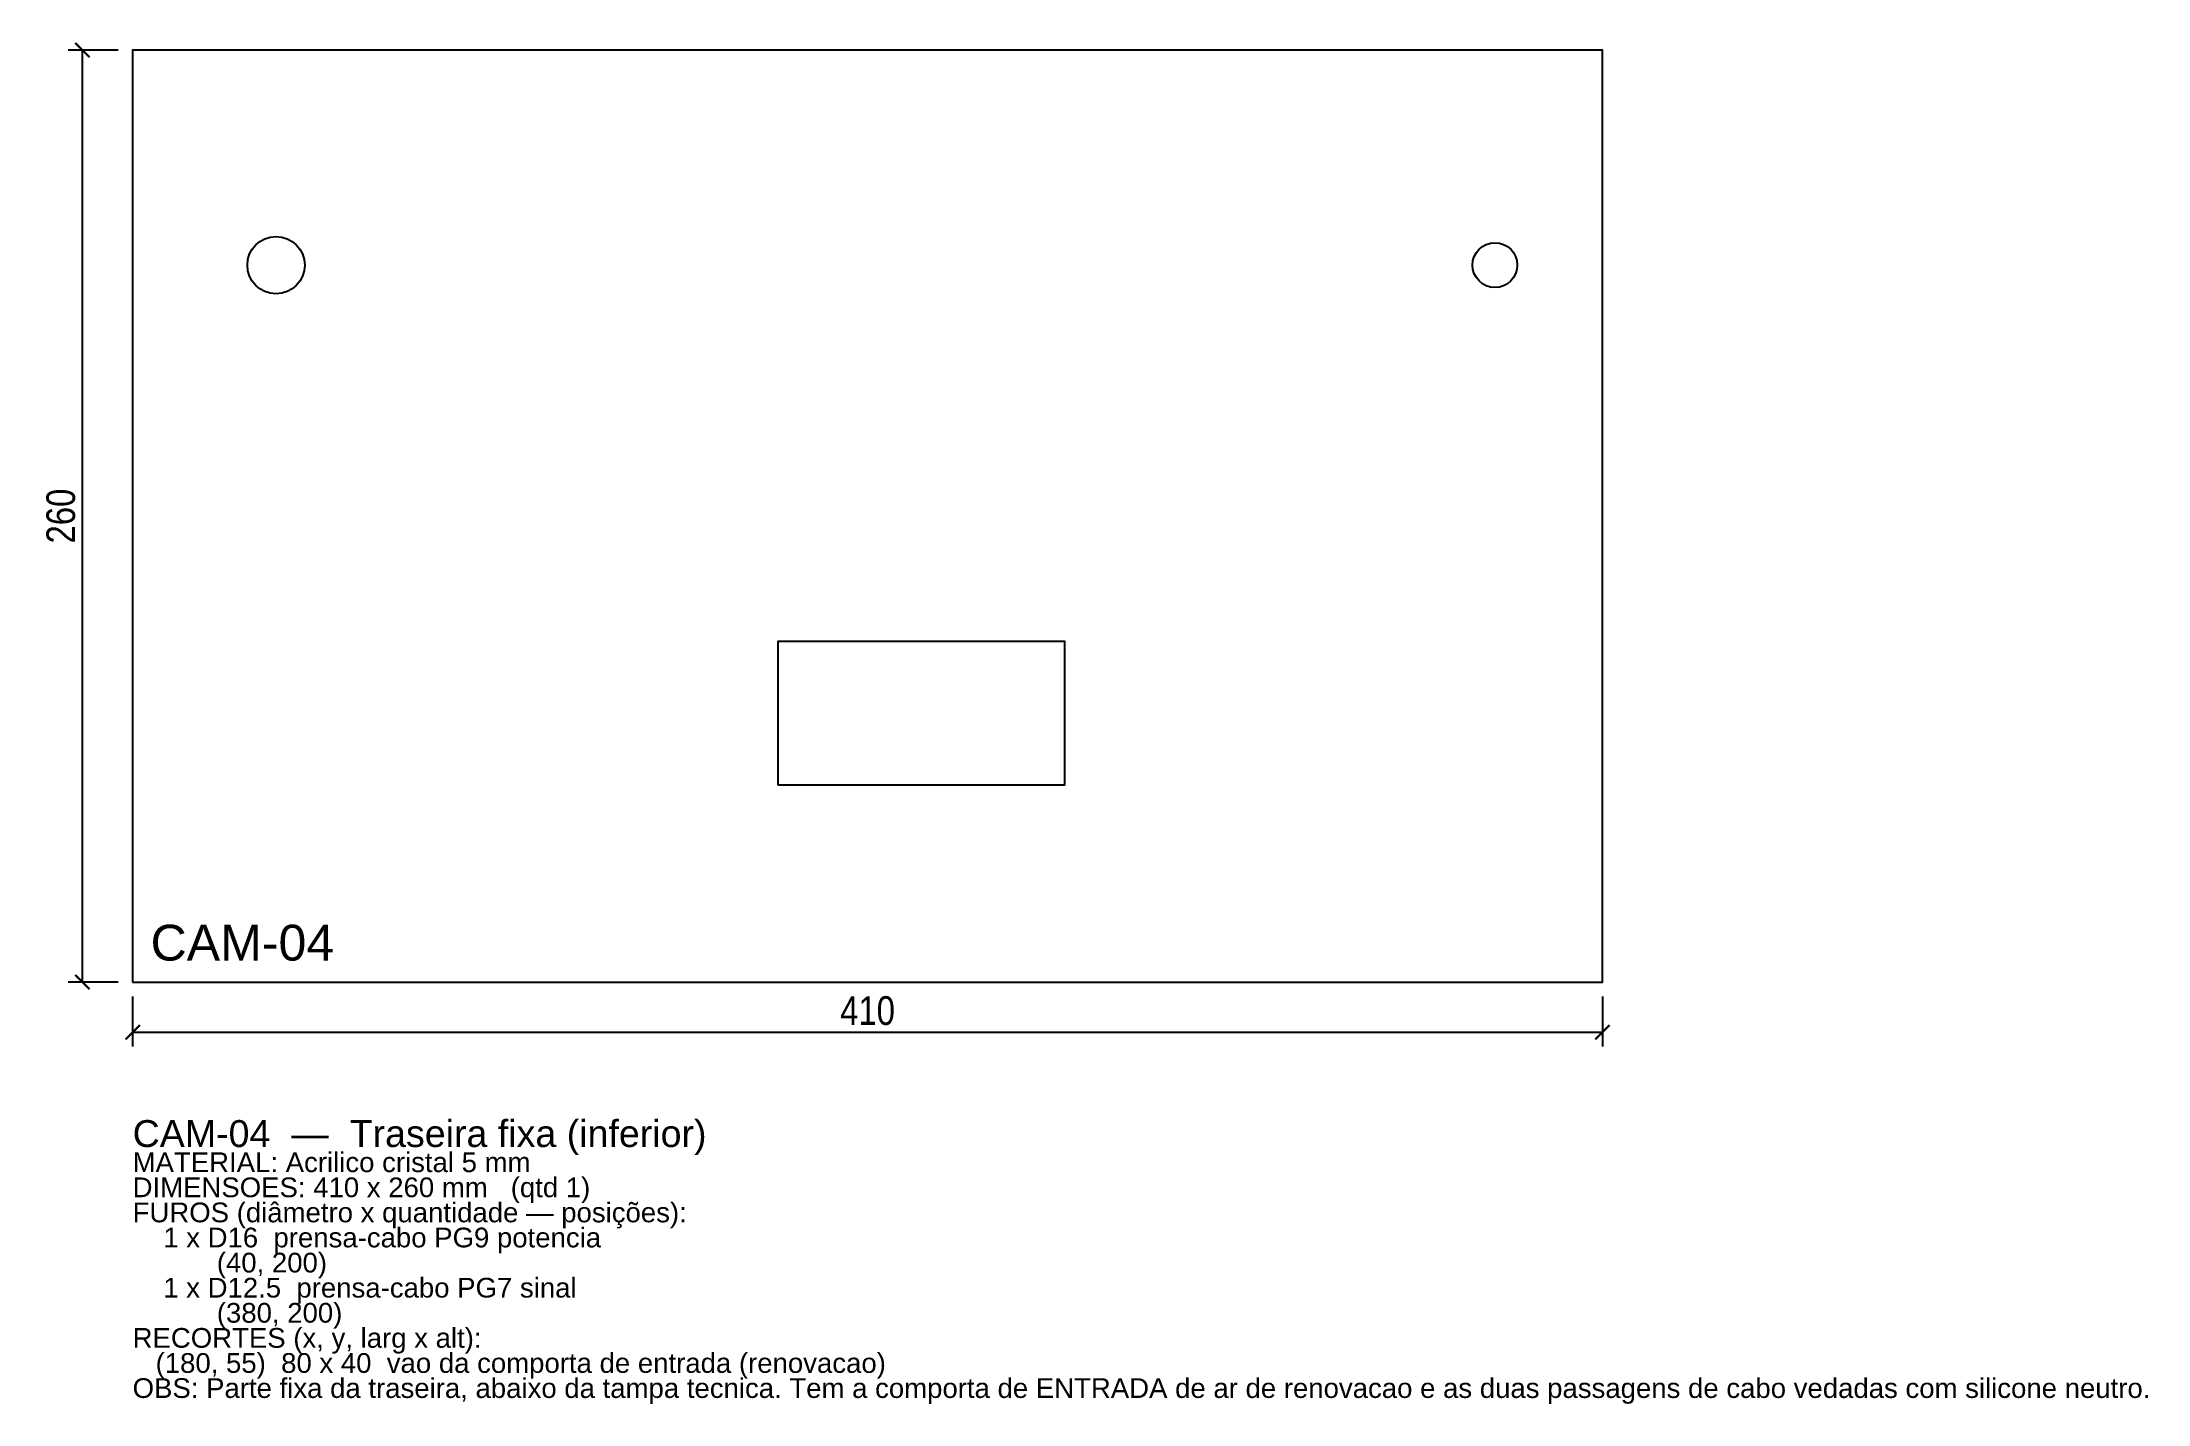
# Model space of a CAD drawing. Header units: millimetres. Extents: x -25 to 562, y -118 to 262.
import ezdxf

# ---------------------------------------------------------------- set-up
doc = ezdxf.new("R2010")
doc.units = ezdxf.units.MM
for name, color, linetype in [('CORTE', 1, 'Continuous'), ('COTA', 4, 'Continuous'), ('GRAVACAO', 3, 'Continuous'), ('TEXTO', 7, 'Continuous')]:
    doc.layers.add(name, color=color, linetype=linetype)
doc.styles.add('ARIAL', font='arial.ttf')
doc.styles.add('OpenSansCondensed-Light', font='OpenSansCondensed-Light.ttf')
doc.dimstyles.new('EZDXF', dxfattribs={"dimtxt": 8, "dimasz": 4, "dimexe": 4, "dimexo": 4, "dimgap": 2, "dimtad": 1, "dimdec": 0, "dimdsep": 46, "dimtxsty": 'OpenSansCondensed-Light', "dimblk": 'ARCHTICK', "dimcen": 2.5, "dimclrd": 4, "dimclre": 4, "dimclrt": 4, "dimazin": 3, "dimtfac": 0.5, "dimtmove": 2, "dimatfit": 3})

# ---------------------------------------------------------------- blocks, each defined once
blk = doc.blocks.new('_ARCHTICK')
at = {"color": 0, "linetype": 'BYBLOCK', "const_width": 0.15}
blk.add_lwpolyline([(-0.5, -0.5), (0.5, 0.5)], dxfattribs=at)

msp = doc.modelspace()

# ---------------------------------------------------------------- linework, layer by layer
at = {"layer": 'CORTE'}
for points in [[(0, 0), (410, 0), (410, 260), (0, 260)], [(180, 55), (260, 55), (260, 95), (180, 95)]]:
    msp.add_lwpolyline(points, close=True, dxfattribs=at)
for centre, radius in [((40, 200), 8), ((380, 200), 6.25)]:
    msp.add_circle(centre, radius, dxfattribs=at)

# ---------------------------------------------------------------- texts
at = {"layer": 'GRAVACAO', "style": 'ARIAL'}
msp.add_text('CAM-04', height=10, dxfattribs=at).set_placement((5, 6))
at = {"layer": 'TEXTO', "style": 'ARIAL'}
for s, height, p in [('CAM-04  —  Traseira fixa (inferior)', 7.5, (0, -46)), ('MATERIAL: Acrilico cristal 5 mm', 5.5, (0, -53)), ('DIMENSOES: 410 x 260 mm   (qtd 1)', 5.5, (0, -60)), ('FUROS (diâmetro x quantidade — posições):', 5.5, (0, -67)), ('    1 x D16  prensa-cabo PG9 potencia', 5.5, (0, -74)), ('           (40, 200)', 5.5, (0, -81)), ('    1 x D12.5  prensa-cabo PG7 sinal', 5.5, (0, -88)), ('           (380, 200)', 5.5, (0, -95)), ('RECORTES (x, y, larg x alt):', 5.5, (0, -102)), ('   (180, 55)  80 x 40  vao da comporta de entrada (renovacao)', 5.5, (0, -109)), ('OBS: Parte fixa da traseira, abaixo da tampa tecnica. Tem a comporta de ENTRADA de ar de renovacao e as duas passagens de cabo vedadas com silicone neutro.', 5.5, (0, -116))]:
    msp.add_text(s, height=height, dxfattribs=at).set_placement(p)

# ---------------------------------------------------------------- dimensions: what is measured, and where the dimension line sits
at = {"layer": 'COTA'}
msp.add_linear_dim(base=(-14, 0), p1=(0, 0), p2=(0, 260), angle=90, dimstyle='EZDXF', dxfattribs=at).render()
msp.add_linear_dim(base=(0, -14), p1=(0, 0), p2=(410, 0), dimstyle='EZDXF', dxfattribs=at).render()

doc.saveas('drawing.dxf')
